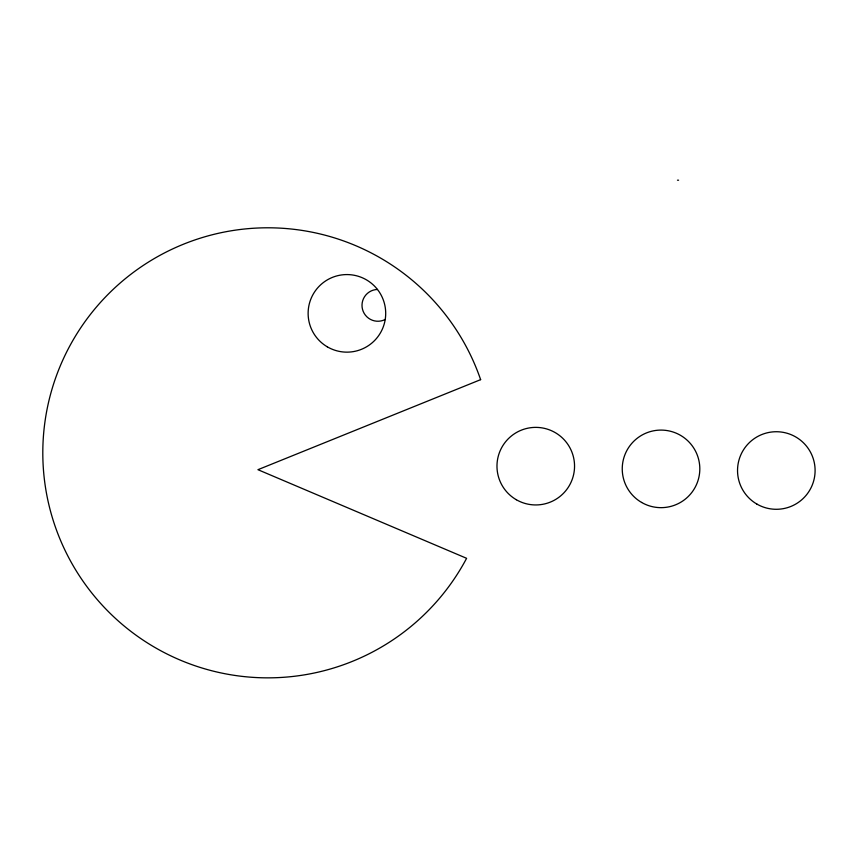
<?xml version="1.0" encoding="UTF-8"?>
<svg xmlns="http://www.w3.org/2000/svg" width="858" height="858" viewBox="0 0 858 858"><rect width="100%" height="100%" fill="white"/><g stroke="black" fill="none" stroke-linecap="round" stroke-linejoin="round"><path stroke-width="1.29" d="M677.477 180.191L678.592 180.201M385.21 319.476A15.905 15.905 0 0 1 362.505 309.33A15.905 15.905 0 0 1 377.456 289.457M480.63 379.654L257.947 469.691L466.602 558.311A225.021 225.021 0 0 1 116.356 619.229A225.021 225.021 0 0 1 144.187 264.811A225.021 225.021 0 0 1 480.63 379.654M327.295 346.825A38.792 38.792 0 0 0 385.703 313.62A38.792 38.792 0 0 0 327.735 279.644A38.792 38.792 0 0 0 327.295 346.825M516.344 499.742A38.792 38.792 0 0 0 574.549 466.194A38.792 38.792 0 0 0 516.398 432.55A38.792 38.792 0 0 0 516.344 499.742M641.602 502.445A38.792 38.792 0 0 0 699.817 468.897A38.792 38.792 0 0 0 641.666 435.263A38.792 38.792 0 0 0 641.602 502.445M756.895 504.086A38.792 38.792 0 0 0 815.1 470.538A38.792 38.792 0 0 0 756.949 436.904A38.792 38.792 0 0 0 756.895 504.086"/></g></svg>
